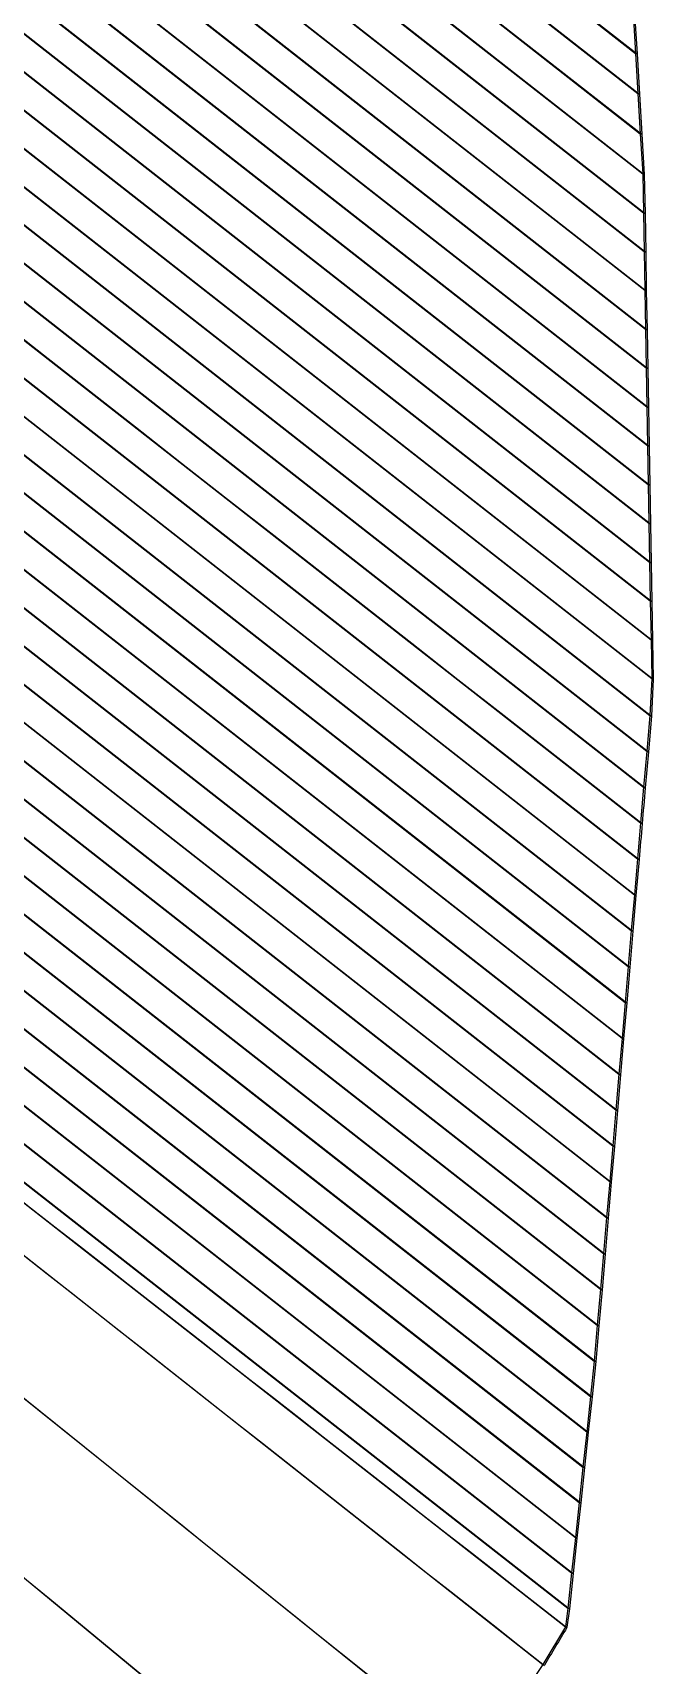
# Model space of a CAD drawing. Header units: metres. Extents: x 225018.4 to 225065.7, y 450831.4 to 450886.9.
# Drawn here: x 225060.32 to 225062.37, y 450834.27 to 450839.69 of the extents above; entities that cross this region are included whole.
import ezdxf

# ---------------------------------------------------------------- set-up
doc = ezdxf.new("R2010")
doc.units = ezdxf.units.M
doc.header["$MEASUREMENT"] = 0
doc.layers.add('사면1', color=7, linetype='Continuous')

msp = doc.modelspace()

# ---------------------------------------------------------------- linework, layer by layer
at = {"layer": '사면1', "color": 53, "extrusion": (-0.537832, 0.199019, 0.819224)}
for p, q in [((225044.0122, 450853.9547, 170.2936), (225062.3146, 450839.6222, 185.7912)), ((225044.0122, 450853.9547, 170.2936), (225062.3146, 450839.6222, 185.7912)), ((225043.9505, 450853.876, 170.2722), (225062.3226, 450839.4889, 185.8288)), ((225043.9505, 450853.876, 170.2722), (225062.3226, 450839.4889, 185.8288)), ((225043.8889, 450853.7972, 170.2509), (225062.3306, 450839.3557, 185.8665)), ((225043.8889, 450853.7972, 170.2509), (225062.3306, 450839.3557, 185.8665)), ((225043.8272, 450853.7185, 170.2295), (225062.3386, 450839.2224, 185.9041)), ((225043.8272, 450853.7185, 170.2295), (225062.3386, 450839.2224, 185.9041)), ((225043.7656, 450853.6398, 170.2082), (225062.3412, 450839.0933, 185.9371)), ((225043.7656, 450853.6398, 170.2082), (225062.3412, 450839.0933, 185.9371)), ((225043.7039, 450853.561, 170.1868), (225062.3433, 450838.9647, 185.9698)), ((225043.7039, 450853.561, 170.1868), (225062.3433, 450838.9647, 185.9698)), ((225043.6422, 450853.4823, 170.1655), (225062.3454, 450838.836, 186.0024)), ((225043.6422, 450853.4823, 170.1655), (225062.3454, 450838.836, 186.0024)), ((225043.5806, 450853.4036, 170.1441), (225062.3477, 450838.7072, 186.0352)), ((225043.5806, 450853.4036, 170.1441), (225062.3477, 450838.7072, 186.0352)), ((225043.5189, 450853.3248, 170.1228), (225062.35, 450838.5784, 186.068)), ((225043.5189, 450853.3248, 170.1228), (225062.35, 450838.5784, 186.068)), ((225043.4573, 450853.2461, 170.1014), (225062.3523, 450838.4495, 186.1009)), ((225043.4573, 450853.2461, 170.1014), (225062.3523, 450838.4495, 186.1009)), ((225043.3956, 450853.1674, 170.0801), (225062.3546, 450838.3207, 186.1337)), ((225043.3956, 450853.1674, 170.0801), (225062.3546, 450838.3207, 186.1337)), ((225043.334, 450853.0886, 170.0587), (225062.357, 450838.1919, 186.1665)), ((225043.334, 450853.0886, 170.0587), (225062.357, 450838.1919, 186.1665)), ((225043.2723, 450853.0099, 170.0374), (225062.3593, 450838.0631, 186.1993)), ((225043.2723, 450853.0099, 170.0374), (225062.3593, 450838.0631, 186.1993)), ((225043.2107, 450852.9312, 170.016), (225062.3616, 450837.9342, 186.2321)), ((225043.2107, 450852.9312, 170.016), (225062.3616, 450837.9342, 186.2321)), ((225043.149, 450852.8524, 169.9947), (225062.3639, 450837.8054, 186.265)), ((225043.149, 450852.8524, 169.9947), (225062.3639, 450837.8054, 186.265)), ((225043.0874, 450852.7737, 169.9733), (225062.3662, 450837.6766, 186.2978)), ((225043.0874, 450852.7737, 169.9733), (225062.3662, 450837.6766, 186.2978)), ((225043.0257, 450852.695, 169.952), (225062.3685, 450837.5477, 186.3306)), ((225043.0257, 450852.695, 169.952), (225062.3685, 450837.5477, 186.3306)), ((225042.964, 450852.6162, 169.9306), (225062.3622, 450837.4257, 186.3561)), ((225042.964, 450852.6162, 169.9306), (225062.3622, 450837.4257, 186.3561)), ((225042.9024, 450852.5375, 169.9093), (225062.352, 450837.3067, 186.3783)), ((225042.9024, 450852.5375, 169.9093), (225062.352, 450837.3067, 186.3783)), ((225042.8407, 450852.4588, 169.8879), (225062.3418, 450837.1877, 186.4005)), ((225042.7174, 450852.3013, 169.8452), (225062.3213, 450836.9497, 186.4448)), ((225042.6558, 450852.2226, 169.8239), (225062.311, 450836.8307, 186.467)), ((225042.6558, 450852.2226, 169.8239), (225062.311, 450836.8307, 186.467)), ((225042.5941, 450852.1438, 169.8025), (225062.3008, 450836.7117, 186.4892)), ((225042.5941, 450852.1438, 169.8025), (225062.3008, 450836.7117, 186.4892)), ((225042.5325, 450852.0651, 169.7812), (225062.2905, 450836.5927, 186.5114)), ((225042.5325, 450852.0651, 169.7812), (225062.2905, 450836.5927, 186.5114)), ((225042.4708, 450851.9864, 169.7598), (225062.2803, 450836.4737, 186.5336)), ((225042.4708, 450851.9864, 169.7598), (225062.2803, 450836.4737, 186.5336)), ((225042.4092, 450851.9077, 169.7385), (225062.2701, 450836.3547, 186.5558)), ((225042.4092, 450851.9077, 169.7385), (225062.2701, 450836.3547, 186.5558)), ((225042.3475, 450851.8289, 169.7171), (225062.2598, 450836.2357, 186.5779)), ((225042.3475, 450851.8289, 169.7171), (225062.2598, 450836.2357, 186.5779)), ((225042.2858, 450851.7502, 169.6958), (225062.2496, 450836.1167, 186.6001)), ((225042.2858, 450851.7502, 169.6958), (225062.2496, 450836.1167, 186.6001)), ((225042.2242, 450851.6715, 169.6744), (225062.2393, 450835.9978, 186.6223)), ((225042.2242, 450851.6715, 169.6744), (225062.2393, 450835.9978, 186.6223)), ((225042.1625, 450851.5927, 169.6531), (225062.2291, 450835.8788, 186.6445)), ((225042.1625, 450851.5927, 169.6531), (225062.2291, 450835.8788, 186.6445)), ((225042.1009, 450851.514, 169.6317), (225062.2189, 450835.7598, 186.6667)), ((225042.1009, 450851.514, 169.6317), (225062.2189, 450835.7598, 186.6667)), ((225042.0392, 450851.4353, 169.6104), (225062.2086, 450835.6408, 186.6889)), ((225042.0392, 450851.4353, 169.6104), (225062.2086, 450835.6408, 186.6889)), ((225041.9776, 450851.3565, 169.589), (225062.1984, 450835.5218, 186.7111)), ((225041.9776, 450851.3565, 169.589), (225062.1984, 450835.5218, 186.7111)), ((225041.9159, 450851.2778, 169.5677), (225062.1881, 450835.4028, 186.7332)), ((225041.9159, 450851.2778, 169.5677), (225062.1881, 450835.4028, 186.7332)), ((225041.8543, 450851.1991, 169.5463), (225062.1779, 450835.2838, 186.7554)), ((225041.8543, 450851.1991, 169.5463), (225062.1779, 450835.2838, 186.7554)), ((225041.7926, 450851.1203, 169.525), (225062.1655, 450835.1665, 186.7757)), ((225041.7926, 450851.1203, 169.525), (225062.1655, 450835.1665, 186.7757)), ((225041.731, 450851.0416, 169.5036), (225062.1529, 450835.0493, 186.796)), ((225041.731, 450851.0416, 169.5036), (225062.1529, 450835.0493, 186.796)), ((225041.6693, 450850.9629, 169.4823), (225062.1404, 450834.9321, 186.8162)), ((225041.6693, 450850.9629, 169.4823), (225062.1404, 450834.9321, 186.8162)), ((225041.6076, 450850.8841, 169.4609), (225062.1278, 450834.8149, 186.8365)), ((225041.6076, 450850.8841, 169.4609), (225062.1278, 450834.8149, 186.8365)), ((225041.546, 450850.8054, 169.4396), (225062.1153, 450834.6977, 186.8567)), ((225041.546, 450850.8054, 169.4396), (225062.1153, 450834.6977, 186.8567)), ((225041.4843, 450850.7267, 169.4182), (225062.1028, 450834.5805, 186.8769)), ((225041.4843, 450850.7267, 169.4182), (225062.1028, 450834.5805, 186.8769)), ((225041.4227, 450850.6479, 169.3969), (225062.0902, 450834.4633, 186.8972)), ((225041.4227, 450850.6479, 169.3969), (225062.0902, 450834.4633, 186.8972)), ((225041.3898, 450850.606, 169.3855), (225062.0821, 450834.402, 186.9067)), ((225062.3065, 450839.7555, 185.7535), (225062.3146, 450839.6222, 185.7912)), ((225062.3146, 450839.6222, 185.7912), (225062.3226, 450839.4889, 185.8288)), ((225062.3226, 450839.4889, 185.8288), (225062.3306, 450839.3557, 185.8665)), ((225062.3306, 450839.3557, 185.8665), (225062.3386, 450839.2224, 185.9041)), ((225062.3386, 450839.2224, 185.9041), (225062.3412, 450839.0933, 185.9371)), ((225062.3412, 450839.0933, 185.9371), (225062.3433, 450838.9647, 185.9698)), ((225062.3433, 450838.9647, 185.9698), (225062.3454, 450838.836, 186.0024)), ((225062.3454, 450838.836, 186.0024), (225062.3477, 450838.7072, 186.0352)), ((225062.3477, 450838.7072, 186.0352), (225062.35, 450838.5784, 186.068)), ((225062.35, 450838.5784, 186.068), (225062.3523, 450838.4495, 186.1009)), ((225062.3523, 450838.4495, 186.1009), (225062.3546, 450838.3207, 186.1337)), ((225062.3546, 450838.3207, 186.1337), (225062.357, 450838.1919, 186.1665)), ((225062.357, 450838.1919, 186.1665), (225062.3593, 450838.0631, 186.1993)), ((225062.3593, 450838.0631, 186.1993), (225062.3616, 450837.9342, 186.2321)), ((225062.3616, 450837.9342, 186.2321), (225062.3639, 450837.8054, 186.265)), ((225062.3639, 450837.8054, 186.265), (225062.3662, 450837.6766, 186.2978)), ((225062.3662, 450837.6766, 186.2978), (225062.3685, 450837.5477, 186.3306)), ((225062.3685, 450837.5477, 186.3306), (225062.3622, 450837.4257, 186.3561)), ((225062.3622, 450837.4257, 186.3561), (225062.352, 450837.3067, 186.3783)), ((225062.352, 450837.3067, 186.3783), (225062.3418, 450837.1877, 186.4005)), ((225062.3213, 450836.9497, 186.4448), (225062.311, 450836.8307, 186.467)), ((225062.311, 450836.8307, 186.467), (225062.3008, 450836.7117, 186.4892)), ((225062.3008, 450836.7117, 186.4892), (225062.2905, 450836.5927, 186.5114)), ((225062.2905, 450836.5927, 186.5114), (225062.2803, 450836.4737, 186.5336)), ((225062.2803, 450836.4737, 186.5336), (225062.2701, 450836.3547, 186.5558)), ((225062.2701, 450836.3547, 186.5558), (225062.2598, 450836.2357, 186.5779)), ((225062.2598, 450836.2357, 186.5779), (225062.2496, 450836.1167, 186.6001)), ((225062.2496, 450836.1167, 186.6001), (225062.2393, 450835.9978, 186.6223)), ((225062.2393, 450835.9978, 186.6223), (225062.2291, 450835.8788, 186.6445)), ((225062.2291, 450835.8788, 186.6445), (225062.2189, 450835.7598, 186.6667)), ((225062.2189, 450835.7598, 186.6667), (225062.2086, 450835.6408, 186.6889)), ((225062.2086, 450835.6408, 186.6889), (225062.1984, 450835.5218, 186.7111)), ((225062.1984, 450835.5218, 186.7111), (225062.1881, 450835.4028, 186.7332)), ((225062.1881, 450835.4028, 186.7332), (225062.1779, 450835.2838, 186.7554)), ((225062.1779, 450835.2838, 186.7554), (225062.1655, 450835.1665, 186.7757)), ((225062.1655, 450835.1665, 186.7757), (225062.1529, 450835.0493, 186.796)), ((225062.1529, 450835.0493, 186.796), (225062.1404, 450834.9321, 186.8162)), ((225062.1404, 450834.9321, 186.8162), (225062.1278, 450834.8149, 186.8365)), ((225062.1278, 450834.8149, 186.8365), (225062.1153, 450834.6977, 186.8567)), ((225062.1153, 450834.6977, 186.8567), (225062.1028, 450834.5805, 186.8769)), ((225062.1028, 450834.5805, 186.8769), (225062.0902, 450834.4633, 186.8972)), ((225062.0902, 450834.4633, 186.8972), (225062.0821, 450834.402, 186.9067))]:
    msp.add_line(p, q, dxfattribs=at)
at = {"layer": '사면1', "color": 53, "extrusion": (0.537832, -0.199019, -0.819224)}
for p, q in [((225044.0175, 450853.9527, 170.2854), (225062.3199, 450839.6202, 185.783)), ((225044.0175, 450853.9527, 170.2854), (225062.3199, 450839.6202, 185.783)), ((225043.9559, 450853.874, 170.264), (225062.328, 450839.487, 185.8206)), ((225043.9559, 450853.874, 170.264), (225062.328, 450839.487, 185.8206)), ((225043.8942, 450853.7952, 170.2427), (225062.336, 450839.3537, 185.8583)), ((225043.8942, 450853.7952, 170.2427), (225062.336, 450839.3537, 185.8583)), ((225043.8326, 450853.7165, 170.2213), (225062.344, 450839.2204, 185.8959)), ((225043.8326, 450853.7165, 170.2213), (225062.344, 450839.2204, 185.8959)), ((225043.7709, 450853.6378, 170.2), (225062.3466, 450839.0913, 185.929)), ((225043.7709, 450853.6378, 170.2), (225062.3466, 450839.0913, 185.929)), ((225043.7093, 450853.559, 170.1786), (225062.3486, 450838.9627, 185.9616)), ((225043.7093, 450853.559, 170.1786), (225062.3486, 450838.9627, 185.9616)), ((225043.6476, 450853.4803, 170.1573), (225062.3507, 450838.834, 185.9942)), ((225043.6476, 450853.4803, 170.1573), (225062.3507, 450838.834, 185.9942)), ((225043.586, 450853.4016, 170.1359), (225062.3531, 450838.7052, 186.027)), ((225043.586, 450853.4016, 170.1359), (225062.3531, 450838.7052, 186.027)), ((225043.5243, 450853.3228, 170.1146), (225062.3554, 450838.5764, 186.0599)), ((225043.5243, 450853.3228, 170.1146), (225062.3554, 450838.5764, 186.0599)), ((225043.4627, 450853.2441, 170.0932), (225062.3577, 450838.4475, 186.0927)), ((225043.4627, 450853.2441, 170.0932), (225062.3577, 450838.4475, 186.0927)), ((225043.401, 450853.1654, 170.0719), (225062.36, 450838.3187, 186.1255)), ((225043.401, 450853.1654, 170.0719), (225062.36, 450838.3187, 186.1255)), ((225043.3394, 450853.0866, 170.0505), (225062.3623, 450838.1899, 186.1583)), ((225043.3394, 450853.0866, 170.0505), (225062.3623, 450838.1899, 186.1583)), ((225043.2777, 450853.0079, 170.0292), (225062.3647, 450838.0611, 186.1911)), ((225043.2777, 450853.0079, 170.0292), (225062.3647, 450838.0611, 186.1911)), ((225043.216, 450852.9292, 170.0078), (225062.367, 450837.9322, 186.2239)), ((225043.216, 450852.9292, 170.0078), (225062.367, 450837.9322, 186.2239)), ((225043.1544, 450852.8504, 169.9865), (225062.3693, 450837.8034, 186.2568)), ((225043.1544, 450852.8504, 169.9865), (225062.3693, 450837.8034, 186.2568)), ((225043.0927, 450852.7717, 169.9651), (225062.3716, 450837.6746, 186.2896)), ((225043.0927, 450852.7717, 169.9651), (225062.3716, 450837.6746, 186.2896)), ((225043.0311, 450852.693, 169.9438), (225062.3739, 450837.5458, 186.3224)), ((225043.0311, 450852.693, 169.9438), (225062.3739, 450837.5458, 186.3224)), ((225042.9694, 450852.6142, 169.9224), (225062.3676, 450837.4237, 186.3479)), ((225042.9694, 450852.6142, 169.9224), (225062.3676, 450837.4237, 186.3479)), ((225042.9078, 450852.5355, 169.9011), (225062.3574, 450837.3047, 186.3701)), ((225042.9078, 450852.5355, 169.9011), (225062.3574, 450837.3047, 186.3701)), ((225042.8461, 450852.4568, 169.8797), (225062.3471, 450837.1857, 186.3923)), ((225042.7228, 450852.2993, 169.837), (225062.3266, 450836.9477, 186.4367)), ((225042.6612, 450852.2206, 169.8157), (225062.3164, 450836.8287, 186.4588)), ((225042.6612, 450852.2206, 169.8157), (225062.3164, 450836.8287, 186.4588)), ((225042.5995, 450852.1419, 169.7943), (225062.3062, 450836.7097, 186.481)), ((225042.5995, 450852.1419, 169.7943), (225062.3062, 450836.7097, 186.481)), ((225042.5378, 450852.0631, 169.773), (225062.2959, 450836.5907, 186.5032)), ((225042.5378, 450852.0631, 169.773), (225062.2959, 450836.5907, 186.5032)), ((225042.4762, 450851.9844, 169.7516), (225062.2857, 450836.4717, 186.5254)), ((225042.4762, 450851.9844, 169.7516), (225062.2857, 450836.4717, 186.5254)), ((225042.4145, 450851.9057, 169.7303), (225062.2754, 450836.3527, 186.5476)), ((225042.4145, 450851.9057, 169.7303), (225062.2754, 450836.3527, 186.5476)), ((225042.3529, 450851.8269, 169.7089), (225062.2652, 450836.2337, 186.5698)), ((225042.3529, 450851.8269, 169.7089), (225062.2652, 450836.2337, 186.5698)), ((225042.2912, 450851.7482, 169.6876), (225062.255, 450836.1148, 186.5919)), ((225042.2912, 450851.7482, 169.6876), (225062.255, 450836.1148, 186.5919)), ((225042.2296, 450851.6695, 169.6662), (225062.2447, 450835.9958, 186.6141)), ((225042.2296, 450851.6695, 169.6662), (225062.2447, 450835.9958, 186.6141)), ((225042.1679, 450851.5907, 169.6449), (225062.2345, 450835.8768, 186.6363)), ((225042.1679, 450851.5907, 169.6449), (225062.2345, 450835.8768, 186.6363)), ((225042.1063, 450851.512, 169.6235), (225062.2242, 450835.7578, 186.6585)), ((225042.1063, 450851.512, 169.6235), (225062.2242, 450835.7578, 186.6585)), ((225042.0446, 450851.4333, 169.6022), (225062.214, 450835.6388, 186.6807)), ((225042.0446, 450851.4333, 169.6022), (225062.214, 450835.6388, 186.6807)), ((225041.983, 450851.3545, 169.5808), (225062.2038, 450835.5198, 186.7029)), ((225041.983, 450851.3545, 169.5808), (225062.2038, 450835.5198, 186.7029)), ((225041.9213, 450851.2758, 169.5595), (225062.1935, 450835.4008, 186.725)), ((225041.9213, 450851.2758, 169.5595), (225062.1935, 450835.4008, 186.725)), ((225041.8596, 450851.1971, 169.5381), (225062.1833, 450835.2818, 186.7472)), ((225041.8596, 450851.1971, 169.5381), (225062.1833, 450835.2818, 186.7472)), ((225041.798, 450851.1183, 169.5168), (225062.1708, 450835.1645, 186.7676)), ((225041.798, 450851.1183, 169.5168), (225062.1708, 450835.1645, 186.7676)), ((225041.7363, 450851.0396, 169.4954), (225062.1583, 450835.0473, 186.7878)), ((225041.7363, 450851.0396, 169.4954), (225062.1583, 450835.0473, 186.7878)), ((225041.6747, 450850.9609, 169.4741), (225062.1458, 450834.9301, 186.808)), ((225041.6747, 450850.9609, 169.4741), (225062.1458, 450834.9301, 186.808)), ((225041.613, 450850.8821, 169.4527), (225062.1332, 450834.8129, 186.8283)), ((225041.613, 450850.8821, 169.4527), (225062.1332, 450834.8129, 186.8283)), ((225041.5514, 450850.8034, 169.4314), (225062.1207, 450834.6957, 186.8485)), ((225041.5514, 450850.8034, 169.4314), (225062.1207, 450834.6957, 186.8485)), ((225041.4897, 450850.7247, 169.41), (225062.1081, 450834.5786, 186.8688)), ((225041.4897, 450850.7247, 169.41), (225062.1081, 450834.5786, 186.8688)), ((225041.4281, 450850.6459, 169.3887), (225062.0956, 450834.4614, 186.889)), ((225041.4281, 450850.6459, 169.3887), (225062.0956, 450834.4614, 186.889)), ((225062.3119, 450839.7535, 185.7454), (225062.3199, 450839.6202, 185.783)), ((225062.3199, 450839.6202, 185.783), (225062.328, 450839.487, 185.8206)), ((225062.328, 450839.487, 185.8206), (225062.336, 450839.3537, 185.8583)), ((225062.336, 450839.3537, 185.8583), (225062.344, 450839.2204, 185.8959)), ((225062.344, 450839.2204, 185.8959), (225062.3466, 450839.0913, 185.929)), ((225062.3466, 450839.0913, 185.929), (225062.3486, 450838.9627, 185.9616)), ((225062.3486, 450838.9627, 185.9616), (225062.3507, 450838.834, 185.9942)), ((225062.3507, 450838.834, 185.9942), (225062.3531, 450838.7052, 186.027)), ((225062.3531, 450838.7052, 186.027), (225062.3554, 450838.5764, 186.0599)), ((225062.3554, 450838.5764, 186.0599), (225062.3577, 450838.4475, 186.0927)), ((225062.3577, 450838.4475, 186.0927), (225062.36, 450838.3187, 186.1255)), ((225062.36, 450838.3187, 186.1255), (225062.3623, 450838.1899, 186.1583)), ((225062.3623, 450838.1899, 186.1583), (225062.3647, 450838.0611, 186.1911)), ((225062.3647, 450838.0611, 186.1911), (225062.367, 450837.9322, 186.2239)), ((225062.367, 450837.9322, 186.2239), (225062.3693, 450837.8034, 186.2568)), ((225062.3693, 450837.8034, 186.2568), (225062.3716, 450837.6746, 186.2896)), ((225062.3716, 450837.6746, 186.2896), (225062.3739, 450837.5458, 186.3224)), ((225062.3739, 450837.5458, 186.3224), (225062.3676, 450837.4237, 186.3479)), ((225062.3676, 450837.4237, 186.3479), (225062.3574, 450837.3047, 186.3701)), ((225062.3574, 450837.3047, 186.3701), (225062.3471, 450837.1857, 186.3923)), ((225062.3266, 450836.9477, 186.4367), (225062.3164, 450836.8287, 186.4588)), ((225062.3164, 450836.8287, 186.4588), (225062.3062, 450836.7097, 186.481)), ((225062.3062, 450836.7097, 186.481), (225062.2959, 450836.5907, 186.5032)), ((225062.2959, 450836.5907, 186.5032), (225062.2857, 450836.4717, 186.5254)), ((225062.2857, 450836.4717, 186.5254), (225062.2754, 450836.3527, 186.5476)), ((225062.2754, 450836.3527, 186.5476), (225062.2652, 450836.2337, 186.5698)), ((225062.2652, 450836.2337, 186.5698), (225062.255, 450836.1148, 186.5919)), ((225062.255, 450836.1148, 186.5919), (225062.2447, 450835.9958, 186.6141)), ((225062.2447, 450835.9958, 186.6141), (225062.2345, 450835.8768, 186.6363)), ((225062.2345, 450835.8768, 186.6363), (225062.2242, 450835.7578, 186.6585)), ((225062.2242, 450835.7578, 186.6585), (225062.214, 450835.6388, 186.6807)), ((225062.214, 450835.6388, 186.6807), (225062.2038, 450835.5198, 186.7029)), ((225062.2038, 450835.5198, 186.7029), (225062.1935, 450835.4008, 186.725)), ((225062.1935, 450835.4008, 186.725), (225062.1833, 450835.2818, 186.7472)), ((225062.1833, 450835.2818, 186.7472), (225062.1708, 450835.1645, 186.7676)), ((225062.1708, 450835.1645, 186.7676), (225062.1583, 450835.0473, 186.7878)), ((225062.1583, 450835.0473, 186.7878), (225062.1458, 450834.9301, 186.808)), ((225062.1458, 450834.9301, 186.808), (225062.1332, 450834.8129, 186.8283)), ((225062.1332, 450834.8129, 186.8283), (225062.1207, 450834.6957, 186.8485)), ((225062.1207, 450834.6957, 186.8485), (225062.1081, 450834.5786, 186.8688)), ((225062.1081, 450834.5786, 186.8688), (225062.0956, 450834.4614, 186.889)), ((225062.0956, 450834.4614, 186.889), (225062.0875, 450834.4004, 186.8985))]:
    msp.add_line(p, q, dxfattribs=at)
at = {"layer": '사면1', "color": 53}
for p, q in [((225042.8407, 450852.4588, 169.8879), (225062.3418, 450837.1877, 186.4005)), ((225042.7792, 450852.3801, 169.8666), (225062.3315, 450837.0688, 186.4226)), ((225042.7792, 450852.3801, 169.8666), (225062.3315, 450837.0688, 186.4226)), ((225042.7174, 450852.3013, 169.8452), (225062.3213, 450836.9497, 186.4448)), ((225042.7228, 450852.2993, 169.837), (225062.3266, 450836.9477, 186.4367)), ((225041.3898, 450850.606, 169.3855), (225062.0821, 450834.402, 186.9067)), ((225041.3513, 450850.5571, 169.3748), (225062.0078, 450834.2771, 186.9086)), ((225041.3513, 450850.5571, 169.3748), (225062.0078, 450834.2771, 186.9086)), ((225041.2677, 450850.4532, 169.3519), (225061.7883, 450833.9524, 186.9065)), ((225041.2677, 450850.4532, 169.3519), (225061.7883, 450833.9524, 186.9065)), ((225041.1828, 450850.3504, 169.329), (225061.4956, 450833.5659, 186.8957)), ((225041.1828, 450850.3504, 169.329), (225061.4956, 450833.5659, 186.8957)), ((225062.3418, 450837.1877, 186.4005), (225062.3315, 450837.0688, 186.4226)), ((225062.3315, 450837.0688, 186.4226), (225062.3213, 450836.9497, 186.4448)), ((225062.0821, 450834.402, 186.9067), (225062.0078, 450834.2771, 186.9086)), ((225062.0821, 450834.402, 186.9067), (225062.0078, 450834.2771, 186.9086)), ((225062.0078, 450834.2771, 186.9086), (225061.7883, 450833.9524, 186.9065)), ((225062.0078, 450834.2771, 186.9086), (225061.7883, 450833.9524, 186.9065))]:
    msp.add_line(p, q, dxfattribs=at)
at = {"layer": '사면1', "color": 53, "extrusion": (0.537834, -0.199016, -0.819224)}
msp.add_line((225042.8461, 450852.4568, 169.8797), (225062.3471, 450837.1857, 186.3923), dxfattribs=at)
at = {"layer": '사면1', "color": 53, "extrusion": (0.841072, 0.193228, 0.505233)}
for p, q in [((225062.3065, 450839.7555, 185.7535), (225062.3146, 450839.6222, 185.7912)), ((225062.3119, 450839.7535, 185.7454), (225062.3199, 450839.6202, 185.783)), ((225062.3146, 450839.6222, 185.7912), (225062.3199, 450839.6202, 185.783)), ((225062.3146, 450839.6222, 185.7912), (225062.3226, 450839.4889, 185.8288)), ((225062.3146, 450839.6222, 185.7912), (225062.3199, 450839.6202, 185.783)), ((225062.3199, 450839.6202, 185.783), (225062.328, 450839.487, 185.8206)), ((225062.3226, 450839.4889, 185.8288), (225062.328, 450839.487, 185.8206)), ((225062.3226, 450839.4889, 185.8288), (225062.3306, 450839.3557, 185.8665)), ((225062.3226, 450839.4889, 185.8288), (225062.328, 450839.487, 185.8206)), ((225062.328, 450839.487, 185.8206), (225062.336, 450839.3537, 185.8583)), ((225062.3306, 450839.3557, 185.8665), (225062.336, 450839.3537, 185.8583)), ((225062.3306, 450839.3557, 185.8665), (225062.3386, 450839.2224, 185.9041)), ((225062.3306, 450839.3557, 185.8665), (225062.336, 450839.3537, 185.8583)), ((225062.336, 450839.3537, 185.8583), (225062.344, 450839.2204, 185.8959)), ((225062.3386, 450839.2224, 185.9041), (225062.344, 450839.2204, 185.8959))]:
    msp.add_line(p, q, dxfattribs=at)
at = {"layer": '사면1', "color": 53, "extrusion": (0.84283, 0.149251, 0.517071)}
for p, q in [((225062.3386, 450839.2224, 185.9041), (225062.3412, 450839.0933, 185.9371)), ((225062.3386, 450839.2224, 185.9041), (225062.344, 450839.2204, 185.8959)), ((225062.344, 450839.2204, 185.8959), (225062.3466, 450839.0913, 185.929)), ((225062.3412, 450839.0933, 185.9371), (225062.3466, 450839.0913, 185.929))]:
    msp.add_line(p, q, dxfattribs=at)
at = {"layer": '사면1', "color": 53, "extrusion": (0.842905, 0.14508, 0.518133)}
for p, q in [((225062.3412, 450839.0933, 185.9371), (225062.3433, 450838.9647, 185.9698)), ((225062.3412, 450839.0933, 185.9371), (225062.3466, 450839.0913, 185.929)), ((225062.3466, 450839.0913, 185.929), (225062.3486, 450838.9627, 185.9616)), ((225062.3433, 450838.9647, 185.9698), (225062.3486, 450838.9627, 185.9616))]:
    msp.add_line(p, q, dxfattribs=at)
at = {"layer": '사면1', "color": 53, "extrusion": (0.842903, 0.145223, 0.518097)}
for p, q in [((225062.3433, 450838.9647, 185.9698), (225062.3454, 450838.836, 186.0024)), ((225062.3433, 450838.9647, 185.9698), (225062.3486, 450838.9627, 185.9616)), ((225062.3486, 450838.9627, 185.9616), (225062.3507, 450838.834, 185.9942)), ((225062.3454, 450838.836, 186.0024), (225062.3507, 450838.834, 185.9942))]:
    msp.add_line(p, q, dxfattribs=at)
at = {"layer": '사면1', "color": 53, "extrusion": (0.842872, 0.147032, 0.517637)}
for p, q in [((225062.3454, 450838.836, 186.0024), (225062.3477, 450838.7072, 186.0352)), ((225062.3454, 450838.836, 186.0024), (225062.3507, 450838.834, 185.9942)), ((225062.3507, 450838.834, 185.9942), (225062.3531, 450838.7052, 186.027)), ((225062.3477, 450838.7072, 186.0352), (225062.3531, 450838.7052, 186.027)), ((225062.3477, 450838.7072, 186.0352), (225062.35, 450838.5784, 186.068)), ((225062.3477, 450838.7072, 186.0352), (225062.3531, 450838.7052, 186.027)), ((225062.3531, 450838.7052, 186.027), (225062.3554, 450838.5764, 186.0599)), ((225062.35, 450838.5784, 186.068), (225062.3554, 450838.5764, 186.0599)), ((225062.35, 450838.5784, 186.068), (225062.3523, 450838.4495, 186.1009)), ((225062.35, 450838.5784, 186.068), (225062.3554, 450838.5764, 186.0599)), ((225062.3554, 450838.5764, 186.0599), (225062.3577, 450838.4475, 186.0927)), ((225062.3523, 450838.4495, 186.1009), (225062.3577, 450838.4475, 186.0927)), ((225062.3523, 450838.4495, 186.1009), (225062.3546, 450838.3207, 186.1337)), ((225062.3523, 450838.4495, 186.1009), (225062.3577, 450838.4475, 186.0927)), ((225062.3577, 450838.4475, 186.0927), (225062.36, 450838.3187, 186.1255)), ((225062.3546, 450838.3207, 186.1337), (225062.36, 450838.3187, 186.1255)), ((225062.3546, 450838.3207, 186.1337), (225062.357, 450838.1919, 186.1665)), ((225062.3546, 450838.3207, 186.1337), (225062.36, 450838.3187, 186.1255)), ((225062.36, 450838.3187, 186.1255), (225062.3623, 450838.1899, 186.1583)), ((225062.357, 450838.1919, 186.1665), (225062.3623, 450838.1899, 186.1583)), ((225062.357, 450838.1919, 186.1665), (225062.3593, 450838.0631, 186.1993)), ((225062.357, 450838.1919, 186.1665), (225062.3623, 450838.1899, 186.1583)), ((225062.3623, 450838.1899, 186.1583), (225062.3647, 450838.0611, 186.1911)), ((225062.3593, 450838.0631, 186.1993), (225062.3647, 450838.0611, 186.1911)), ((225062.3593, 450838.0631, 186.1993), (225062.3616, 450837.9342, 186.2321)), ((225062.3593, 450838.0631, 186.1993), (225062.3647, 450838.0611, 186.1911)), ((225062.3647, 450838.0611, 186.1911), (225062.367, 450837.9322, 186.2239)), ((225062.3616, 450837.9342, 186.2321), (225062.367, 450837.9322, 186.2239)), ((225062.3616, 450837.9342, 186.2321), (225062.3639, 450837.8054, 186.265)), ((225062.3616, 450837.9342, 186.2321), (225062.367, 450837.9322, 186.2239)), ((225062.367, 450837.9322, 186.2239), (225062.3693, 450837.8034, 186.2568)), ((225062.3639, 450837.8054, 186.265), (225062.3693, 450837.8034, 186.2568)), ((225062.3639, 450837.8054, 186.265), (225062.3662, 450837.6766, 186.2978)), ((225062.3639, 450837.8054, 186.265), (225062.3693, 450837.8034, 186.2568)), ((225062.3693, 450837.8034, 186.2568), (225062.3716, 450837.6746, 186.2896)), ((225062.3662, 450837.6766, 186.2978), (225062.3716, 450837.6746, 186.2896)), ((225062.3662, 450837.6766, 186.2978), (225062.3685, 450837.5477, 186.3306)), ((225062.3662, 450837.6766, 186.2978), (225062.3716, 450837.6746, 186.2896)), ((225062.3716, 450837.6746, 186.2896), (225062.3739, 450837.5458, 186.3224)), ((225062.3685, 450837.5477, 186.3306), (225062.3739, 450837.5458, 186.3224))]:
    msp.add_line(p, q, dxfattribs=at)
at = {"layer": '사면1', "color": 53, "extrusion": (0.841536, 0.068485, 0.535842)}
for p, q in [((225062.3685, 450837.5477, 186.3306), (225062.3622, 450837.4257, 186.3561)), ((225062.3739, 450837.5458, 186.3224), (225062.3676, 450837.4237, 186.3479)), ((225062.3685, 450837.5477, 186.3306), (225062.3739, 450837.5458, 186.3224)), ((225062.3622, 450837.4257, 186.3561), (225062.3676, 450837.4237, 186.3479))]:
    msp.add_line(p, q, dxfattribs=at)
at = {"layer": '사면1', "color": 53, "extrusion": (0.838826, 0.029152, 0.543618)}
for p, q in [((225062.3622, 450837.4257, 186.3561), (225062.352, 450837.3067, 186.3783)), ((225062.3676, 450837.4237, 186.3479), (225062.3574, 450837.3047, 186.3701)), ((225062.3622, 450837.4257, 186.3561), (225062.3676, 450837.4237, 186.3479)), ((225062.352, 450837.3067, 186.3783), (225062.3574, 450837.3047, 186.3701)), ((225062.311, 450836.8307, 186.467), (225062.3008, 450836.7117, 186.4892)), ((225062.3164, 450836.8287, 186.4588), (225062.3062, 450836.7097, 186.481)), ((225062.311, 450836.8307, 186.467), (225062.3164, 450836.8287, 186.4588)), ((225062.3008, 450836.7117, 186.4892), (225062.3062, 450836.7097, 186.481)), ((225062.2905, 450836.5927, 186.5114), (225062.2803, 450836.4737, 186.5336)), ((225062.2959, 450836.5907, 186.5032), (225062.2857, 450836.4717, 186.5254)), ((225062.2905, 450836.5927, 186.5114), (225062.2959, 450836.5907, 186.5032)), ((225062.2803, 450836.4737, 186.5336), (225062.2857, 450836.4717, 186.5254)), ((225062.2701, 450836.3547, 186.5558), (225062.2598, 450836.2357, 186.5779)), ((225062.2754, 450836.3527, 186.5476), (225062.2652, 450836.2337, 186.5698)), ((225062.2701, 450836.3547, 186.5558), (225062.2754, 450836.3527, 186.5476)), ((225062.2598, 450836.2357, 186.5779), (225062.2652, 450836.2337, 186.5698)), ((225062.2496, 450836.1167, 186.6001), (225062.2393, 450835.9978, 186.6223)), ((225062.255, 450836.1148, 186.5919), (225062.2447, 450835.9958, 186.6141)), ((225062.2496, 450836.1167, 186.6001), (225062.255, 450836.1148, 186.5919)), ((225062.2393, 450835.9978, 186.6223), (225062.2447, 450835.9958, 186.6141)), ((225062.2291, 450835.8788, 186.6445), (225062.2189, 450835.7598, 186.6667)), ((225062.2345, 450835.8768, 186.6363), (225062.2242, 450835.7578, 186.6585)), ((225062.2291, 450835.8788, 186.6445), (225062.2345, 450835.8768, 186.6363)), ((225062.2189, 450835.7598, 186.6667), (225062.2242, 450835.7578, 186.6585)), ((225062.2086, 450835.6408, 186.6889), (225062.1984, 450835.5218, 186.7111)), ((225062.214, 450835.6388, 186.6807), (225062.2038, 450835.5198, 186.7029)), ((225062.2086, 450835.6408, 186.6889), (225062.214, 450835.6388, 186.6807)), ((225062.1984, 450835.5218, 186.7111), (225062.2038, 450835.5198, 186.7029)), ((225062.1881, 450835.4028, 186.7332), (225062.1779, 450835.2838, 186.7554)), ((225062.1935, 450835.4008, 186.725), (225062.1833, 450835.2818, 186.7472)), ((225062.1881, 450835.4028, 186.7332), (225062.1935, 450835.4008, 186.725)), ((225062.1779, 450835.2838, 186.7554), (225062.1833, 450835.2818, 186.7472))]:
    msp.add_line(p, q, dxfattribs=at)
at = {"layer": '사면1', "color": 53, "extrusion": (0.838826, 0.029153, 0.543618)}
for p, q in [((225062.352, 450837.3067, 186.3783), (225062.3418, 450837.1877, 186.4005)), ((225062.3574, 450837.3047, 186.3701), (225062.3471, 450837.1857, 186.3923)), ((225062.352, 450837.3067, 186.3783), (225062.3574, 450837.3047, 186.3701)), ((225062.3418, 450837.1877, 186.4005), (225062.3471, 450837.1857, 186.3923)), ((225062.3213, 450836.9497, 186.4448), (225062.311, 450836.8307, 186.467)), ((225062.3266, 450836.9477, 186.4367), (225062.3164, 450836.8287, 186.4588)), ((225062.3213, 450836.9497, 186.4448), (225062.3266, 450836.9477, 186.4367)), ((225062.311, 450836.8307, 186.467), (225062.3164, 450836.8287, 186.4588)), ((225062.3008, 450836.7117, 186.4892), (225062.2905, 450836.5927, 186.5114)), ((225062.3062, 450836.7097, 186.481), (225062.2959, 450836.5907, 186.5032)), ((225062.3008, 450836.7117, 186.4892), (225062.3062, 450836.7097, 186.481)), ((225062.2905, 450836.5927, 186.5114), (225062.2959, 450836.5907, 186.5032)), ((225062.2803, 450836.4737, 186.5336), (225062.2701, 450836.3547, 186.5558)), ((225062.2857, 450836.4717, 186.5254), (225062.2754, 450836.3527, 186.5476)), ((225062.2803, 450836.4737, 186.5336), (225062.2857, 450836.4717, 186.5254)), ((225062.2701, 450836.3547, 186.5558), (225062.2754, 450836.3527, 186.5476)), ((225062.2598, 450836.2357, 186.5779), (225062.2496, 450836.1167, 186.6001)), ((225062.2652, 450836.2337, 186.5698), (225062.255, 450836.1148, 186.5919)), ((225062.2598, 450836.2357, 186.5779), (225062.2652, 450836.2337, 186.5698)), ((225062.2496, 450836.1167, 186.6001), (225062.255, 450836.1148, 186.5919)), ((225062.2393, 450835.9978, 186.6223), (225062.2291, 450835.8788, 186.6445)), ((225062.2447, 450835.9958, 186.6141), (225062.2345, 450835.8768, 186.6363)), ((225062.2393, 450835.9978, 186.6223), (225062.2447, 450835.9958, 186.6141)), ((225062.2291, 450835.8788, 186.6445), (225062.2345, 450835.8768, 186.6363)), ((225062.2189, 450835.7598, 186.6667), (225062.2086, 450835.6408, 186.6889)), ((225062.2242, 450835.7578, 186.6585), (225062.214, 450835.6388, 186.6807)), ((225062.2189, 450835.7598, 186.6667), (225062.2242, 450835.7578, 186.6585)), ((225062.2086, 450835.6408, 186.6889), (225062.214, 450835.6388, 186.6807)), ((225062.1984, 450835.5218, 186.7111), (225062.1881, 450835.4028, 186.7332)), ((225062.2038, 450835.5198, 186.7029), (225062.1935, 450835.4008, 186.725)), ((225062.1984, 450835.5218, 186.7111), (225062.2038, 450835.5198, 186.7029)), ((225062.1881, 450835.4028, 186.7332), (225062.1935, 450835.4008, 186.725))]:
    msp.add_line(p, q, dxfattribs=at)
at = {"layer": '사면1', "color": 53, "extrusion": (0.838825, 0.029177, 0.543619)}
for p, q in [((225062.3418, 450837.1877, 186.4005), (225062.3315, 450837.0688, 186.4226)), ((225062.3418, 450837.1877, 186.4005), (225062.3471, 450837.1857, 186.3923)), ((225062.3315, 450837.0688, 186.4226), (225062.3369, 450837.0669, 186.4144))]:
    msp.add_line(p, q, dxfattribs=at)
at = {"layer": '사면1', "color": 53, "extrusion": (0.838827, 0.029128, 0.543618)}
for p, q in [((225062.3315, 450837.0688, 186.4226), (225062.3213, 450836.9497, 186.4448)), ((225062.3315, 450837.0688, 186.4226), (225062.3369, 450837.0669, 186.4144)), ((225062.3213, 450836.9497, 186.4448), (225062.3266, 450836.9477, 186.4367))]:
    msp.add_line(p, q, dxfattribs=at)
at = {"layer": '사면1', "color": 53, "extrusion": (0.836626, 0.006241, 0.54774)}
for p, q in [((225062.1779, 450835.2838, 186.7554), (225062.1655, 450835.1665, 186.7757)), ((225062.1833, 450835.2818, 186.7472), (225062.1708, 450835.1645, 186.7676)), ((225062.1779, 450835.2838, 186.7554), (225062.1833, 450835.2818, 186.7472)), ((225062.1655, 450835.1665, 186.7757), (225062.1708, 450835.1645, 186.7676))]:
    msp.add_line(p, q, dxfattribs=at)
at = {"layer": '사면1', "color": 53, "extrusion": (0.836508, 0.005135, 0.547931)}
for p, q in [((225062.1655, 450835.1665, 186.7757), (225062.1529, 450835.0493, 186.796)), ((225062.1708, 450835.1645, 186.7676), (225062.1583, 450835.0473, 186.7878)), ((225062.1655, 450835.1665, 186.7757), (225062.1708, 450835.1645, 186.7676)), ((225062.1529, 450835.0493, 186.796), (225062.1583, 450835.0473, 186.7878)), ((225062.1404, 450834.9321, 186.8162), (225062.1278, 450834.8149, 186.8365)), ((225062.1458, 450834.9301, 186.808), (225062.1332, 450834.8129, 186.8283)), ((225062.1404, 450834.9321, 186.8162), (225062.1458, 450834.9301, 186.808)), ((225062.1278, 450834.8149, 186.8365), (225062.1332, 450834.8129, 186.8283)), ((225062.1153, 450834.6977, 186.8567), (225062.1028, 450834.5805, 186.8769)), ((225062.1207, 450834.6957, 186.8485), (225062.1081, 450834.5786, 186.8688)), ((225062.1153, 450834.6977, 186.8567), (225062.1207, 450834.6957, 186.8485)), ((225062.1028, 450834.5805, 186.8769), (225062.1081, 450834.5786, 186.8688))]:
    msp.add_line(p, q, dxfattribs=at)
at = {"layer": '사면1', "color": 53, "extrusion": (0.836508, 0.005137, 0.547931)}
for p, q in [((225062.1529, 450835.0493, 186.796), (225062.1404, 450834.9321, 186.8162)), ((225062.1583, 450835.0473, 186.7878), (225062.1458, 450834.9301, 186.808)), ((225062.1529, 450835.0493, 186.796), (225062.1583, 450835.0473, 186.7878)), ((225062.1404, 450834.9321, 186.8162), (225062.1458, 450834.9301, 186.808))]:
    msp.add_line(p, q, dxfattribs=at)
at = {"layer": '사면1', "color": 53, "extrusion": (0.836508, 0.005136, 0.547931)}
for p, q in [((225062.1278, 450834.8149, 186.8365), (225062.1153, 450834.6977, 186.8567)), ((225062.1332, 450834.8129, 186.8283), (225062.1207, 450834.6957, 186.8485)), ((225062.1278, 450834.8149, 186.8365), (225062.1332, 450834.8129, 186.8283)), ((225062.1153, 450834.6977, 186.8567), (225062.1207, 450834.6957, 186.8485)), ((225062.1028, 450834.5805, 186.8769), (225062.0902, 450834.4633, 186.8972)), ((225062.1081, 450834.5786, 186.8688), (225062.0956, 450834.4614, 186.889)), ((225062.1028, 450834.5805, 186.8769), (225062.1081, 450834.5786, 186.8688)), ((225062.0902, 450834.4633, 186.8972), (225062.0956, 450834.4614, 186.889))]:
    msp.add_line(p, q, dxfattribs=at)
at = {"layer": '사면1', "color": 53, "extrusion": (0.832976, -0.02434, 0.552773)}
for p, q in [((225062.0902, 450834.4633, 186.8972), (225062.0821, 450834.402, 186.9067)), ((225062.0956, 450834.4614, 186.889), (225062.0875, 450834.4004, 186.8985)), ((225062.0902, 450834.4633, 186.8972), (225062.0956, 450834.4614, 186.889))]:
    msp.add_line(p, q, dxfattribs=at)
at = {"layer": '사면1', "color": 53}
for points in [[(225042.7845, 450852.3781, 169.8584), (225049.302, 450847.2744, 175.3771), (225055.8195, 450842.1706, 180.8958), (225062.3369, 450837.0669, 186.4144)], [(225042.7845, 450852.3781, 169.8584), (225049.302, 450847.2744, 175.3771), (225055.8195, 450842.1706, 180.8958), (225062.3369, 450837.0669, 186.4144)], [(225062.3471, 450837.1857, 186.3923), (225062.3437, 450837.1461, 186.3997), (225062.3403, 450837.1065, 186.4071), (225062.3369, 450837.0669, 186.4144)], [(225062.3471, 450837.1857, 186.3923), (225062.3437, 450837.1461, 186.3997), (225062.3403, 450837.1065, 186.4071), (225062.3369, 450837.0669, 186.4144)], [(225062.3369, 450837.0669, 186.4144), (225062.3335, 450837.0271, 186.4218), (225062.3301, 450836.9874, 186.4292), (225062.3266, 450836.9477, 186.4367)], [(225062.3369, 450837.0669, 186.4144), (225062.3335, 450837.0271, 186.4218), (225062.3301, 450836.9874, 186.4292), (225062.3266, 450836.9477, 186.4367)], [(225062.0875, 450834.4004, 186.8985), (225062.0874, 450834.4001, 186.8985), (225062.0873, 450834.3999, 186.8985), (225062.0871, 450834.3996, 186.8984)], [(225062.0875, 450834.4004, 186.8985), (225062.0874, 450834.4001, 186.8985), (225062.0873, 450834.3999, 186.8985), (225062.0871, 450834.3996, 186.8984)], [(225062.0126, 450834.2743, 186.9003), (225062.0126, 450834.2742, 186.9003), (225062.0125, 450834.2742, 186.9003), (225062.0125, 450834.2741, 186.9003)], [(225062.0126, 450834.2743, 186.9003), (225062.0126, 450834.2742, 186.9003), (225062.0125, 450834.2742, 186.9003), (225062.0125, 450834.2741, 186.9003)]]:
    msp.add_open_spline(points, degree=3, dxfattribs=at)
for points, knots in [([(225041.3951, 450850.6038, 169.3773), (225044.6852, 450848.0272, 172.1632), (225048.6632, 450844.912, 175.5316), (225055.1887, 450839.8018, 181.0571), (225058.6379, 450837.1007, 183.9778), (225062.0871, 450834.3996, 186.8984)], [-31.98716, -31.98716, -31.98716, -31.98716, -17.055856, -17.055856, -0.314427, -0.314427, -0.314427, -0.314427]), ([(225041.3951, 450850.6038, 169.3773), (225044.6852, 450848.0272, 172.1632), (225048.6632, 450844.912, 175.5316), (225055.1887, 450839.8018, 181.0571), (225058.6379, 450837.1007, 183.9778), (225062.0871, 450834.3996, 186.8984)], [-31.98716, -31.98716, -31.98716, -31.98716, -17.055856, -17.055856, -0.314427, -0.314427, -0.314427, -0.314427]), ([(225041.3565, 450850.5548, 169.3665), (225044.5699, 450848.0217, 172.0943), (225048.8479, 450844.6498, 175.7257), (225055.0176, 450839.7871, 180.9628), (225058.724, 450836.8658, 184.109), (225062.0125, 450834.2741, 186.9003)], [-31.937951, -31.937951, -31.937951, -31.937951, -17.401286, -17.401286, -0.31374, -0.31374, -0.31374, -0.31374]), ([(225041.3565, 450850.5548, 169.3665), (225044.5699, 450848.0217, 172.0943), (225048.8479, 450844.6498, 175.7257), (225055.0176, 450839.7871, 180.9628), (225058.724, 450836.8658, 184.109), (225062.0125, 450834.2741, 186.9003)], [-31.937951, -31.937951, -31.937951, -31.937951, -17.401286, -17.401286, -0.31374, -0.31374, -0.31374, -0.31374]), ([(225041.2729, 450850.4508, 169.3436), (225044.3697, 450847.96, 171.993), (225049.3706, 450843.9385, 176.2712), (225054.8108, 450839.5638, 180.9252), (225058.5893, 450836.5253, 184.1576), (225061.7929, 450833.9492, 186.8982)], [-35.363044, -35.363044, -35.363044, -35.363044, -21.439798, -21.439798, -0.311883, -0.311883, -0.311883, -0.311883]), ([(225041.2729, 450850.4508, 169.3436), (225044.3697, 450847.96, 171.993), (225049.3706, 450843.9385, 176.2712), (225054.8108, 450839.5638, 180.9252), (225058.5893, 450836.5253, 184.1576), (225061.7929, 450833.9492, 186.8982)], [-35.363044, -35.363044, -35.363044, -35.363044, -21.439798, -21.439798, -0.311883, -0.311883, -0.311883, -0.311883]), ([(225041.1879, 450850.3479, 169.3207), (225044.2299, 450847.8337, 171.9517), (225049.7251, 450843.2927, 176.7041), (225054.5748, 450839.2852, 180.8982), (225058.3624, 450836.1554, 184.1738), (225061.5001, 450833.5626, 186.8874)], [0.315222, 0.315222, 0.315222, 0.315222, 7.600513, 7.600513, 22.141979, 22.141979, 22.141979, 22.141979]), ([(225041.1879, 450850.3479, 169.3207), (225044.2299, 450847.8337, 171.9517), (225049.7251, 450843.2927, 176.7041), (225054.5748, 450839.2852, 180.8982), (225058.3624, 450836.1554, 184.1738), (225061.5001, 450833.5626, 186.8874)], [0.315222, 0.315222, 0.315222, 0.315222, 7.600513, 7.600513, 22.141979, 22.141979, 22.141979, 22.141979]), ([(225041.1016, 450850.2462, 169.2978), (225044.1026, 450847.6977, 171.9225), (225049.5098, 450843.1068, 176.6514), (225054.306, 450839.0347, 180.8458), (225058.041, 450835.8636, 184.1122), (225061.1366, 450833.2354, 186.8194)], [0.314418, 0.314418, 0.314418, 0.314418, 7.639237, 7.639237, 22.147125, 22.147125, 22.147125, 22.147125]), ([(225041.1016, 450850.2462, 169.2978), (225044.1026, 450847.6977, 171.9225), (225049.5098, 450843.1068, 176.6514), (225054.306, 450839.0347, 180.8458), (225058.041, 450835.8636, 184.1122), (225061.1366, 450833.2354, 186.8194)], [0.314418, 0.314418, 0.314418, 0.314418, 7.639237, 7.639237, 22.147125, 22.147125, 22.147125, 22.147125]), ([(225041.0139, 450850.1457, 169.2749), (225043.9648, 450847.5712, 171.8855), (225049.2576, 450842.9545, 176.5678), (225053.9938, 450838.8235, 180.7575), (225057.6633, 450835.6229, 184.0037), (225060.7077, 450832.9675, 186.6968)], [0.312639, 0.312639, 0.312639, 0.312639, 7.697206, 7.697206, 22.130725, 22.130725, 22.130725, 22.130725]), ([(225041.0139, 450850.1457, 169.2749), (225043.9648, 450847.5712, 171.8855), (225049.2576, 450842.9545, 176.5678), (225053.9938, 450838.8235, 180.7575), (225057.6633, 450835.6229, 184.0037), (225060.7077, 450832.9675, 186.6968)], [0.312639, 0.312639, 0.312639, 0.312639, 7.697206, 7.697206, 22.130725, 22.130725, 22.130725, 22.130725]), ([(225062.0871, 450834.3996, 186.8984), (225062.087, 450834.3994, 186.8984), (225062.0869, 450834.3993, 186.8984), (225062.0868, 450834.3991, 186.8984), (225062.0621, 450834.3575, 186.8991), (225062.0373, 450834.3159, 186.8997), (225062.0126, 450834.2743, 186.9003)], [-0.0005814, -0.0005814, -0.0005814, -0.0005814, 0, 0, 0, 0.1452208, 0.1452208, 0.1452208, 0.1452208]), ([(225062.0871, 450834.3996, 186.8984), (225062.087, 450834.3994, 186.8984), (225062.0869, 450834.3993, 186.8984), (225062.0868, 450834.3991, 186.8984), (225062.0621, 450834.3575, 186.8991), (225062.0373, 450834.3159, 186.8997), (225062.0126, 450834.2743, 186.9003)], [-0.0005814, -0.0005814, -0.0005814, -0.0005814, 0, 0, 0, 0.1452208, 0.1452208, 0.1452208, 0.1452208]), ([(225062.0821, 450834.402, 186.9067), (225062.083, 450834.4018, 186.9054), (225062.0839, 450834.4015, 186.904), (225062.0857, 450834.4009, 186.9012), (225062.0866, 450834.4006, 186.8998), (225062.0875, 450834.4004, 186.8985)], [0, 0, 0, 0, 0.005001009, 0.005001009, 0.009983811, 0.009983811, 0.009983811, 0.009983811]), ([(225062.0821, 450834.402, 186.9067), (225062.083, 450834.4018, 186.9054), (225062.0839, 450834.4015, 186.904), (225062.0857, 450834.4009, 186.9012), (225062.0866, 450834.4006, 186.8998), (225062.0875, 450834.4004, 186.8985)], [0, 0, 0, 0, 0.005001009, 0.005001009, 0.009983811, 0.009983811, 0.009983811, 0.009983811]), ([(225062.0078, 450834.2771, 186.9086), (225062.0086, 450834.2766, 186.9072), (225062.0094, 450834.2762, 186.9058), (225062.011, 450834.2752, 186.9031), (225062.0118, 450834.2748, 186.9017), (225062.0126, 450834.2743, 186.9003)], [-0.009791145, -0.009791145, -0.009791145, -0.009791145, -0.004914836, -0.004914836, 0, 0, 0, 0]), ([(225062.0078, 450834.2771, 186.9086), (225062.0086, 450834.2766, 186.9072), (225062.0094, 450834.2762, 186.9058), (225062.011, 450834.2752, 186.9031), (225062.0118, 450834.2748, 186.9017), (225062.0126, 450834.2743, 186.9003)], [-0.009791145, -0.009791145, -0.009791145, -0.009791145, -0.004914836, -0.004914836, 0, 0, 0, 0])]:
    msp.add_open_spline(points, degree=3, knots=knots, dxfattribs=at)

doc.saveas('drawing.dxf')
